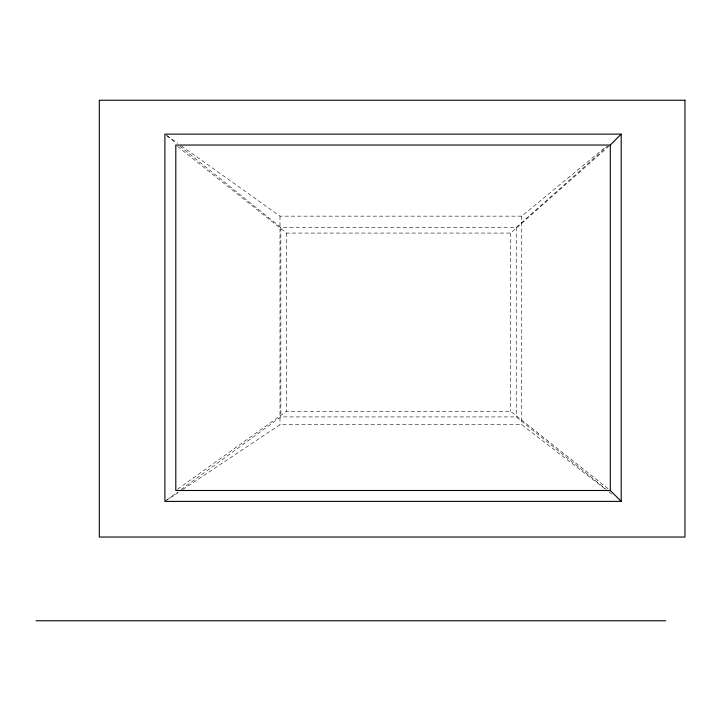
<?xml version="1.0" encoding="UTF-8"?>
<svg xmlns="http://www.w3.org/2000/svg" width="721" height="721" viewBox="0 0 721 721"><rect width="100%" height="100%" fill="white"/><g stroke="black" fill="none" stroke-linecap="round" stroke-linejoin="round"><path stroke-width="0.54" stroke-dasharray="3.6 2.7" d="M179.718 146.066L280.848 227.448L516.245 227.448L607.767 146.084M177.555 146.435L286.471 233.072L510.63 233.072L609.461 145.777M181.341 145.849L279.991 216.147L521.752 216.147L606.496 146.255M166.713 500.068L177.582 492.146M181.205 489.505L280.848 416.918L516.245 416.918L606.334 489.415M177.627 489.171L286.471 411.294L510.63 411.294L608.551 489.099M164.902 501.383L178.934 492.028M182.674 489.541L279.991 424.687L521.752 424.687L605.216 489.054M166.722 135.44L177.69 143.245M608.767 491.794L613.211 495.219M166.641 135.539L176.23 143.254M521.752 216.147L521.752 424.687M516.245 227.448L516.245 416.918M510.63 233.072L510.63 411.294M286.471 233.072L286.471 411.294M280.848 227.448L280.848 416.918M279.991 216.147L279.991 424.687"/><path stroke-width="1.08" d="M621.196 501.383L610.299 490.487L175.798 490.487L175.798 145.038L610.299 145.038L621.196 134.133L621.196 501.383L164.902 501.383L164.902 134.133L621.196 134.133M36.05 620.754L665.762 620.754M610.299 145.038L610.299 490.487M684.95 100.246L99.318 100.246L99.318 537.037L684.95 537.037L684.95 100.246"/></g></svg>
